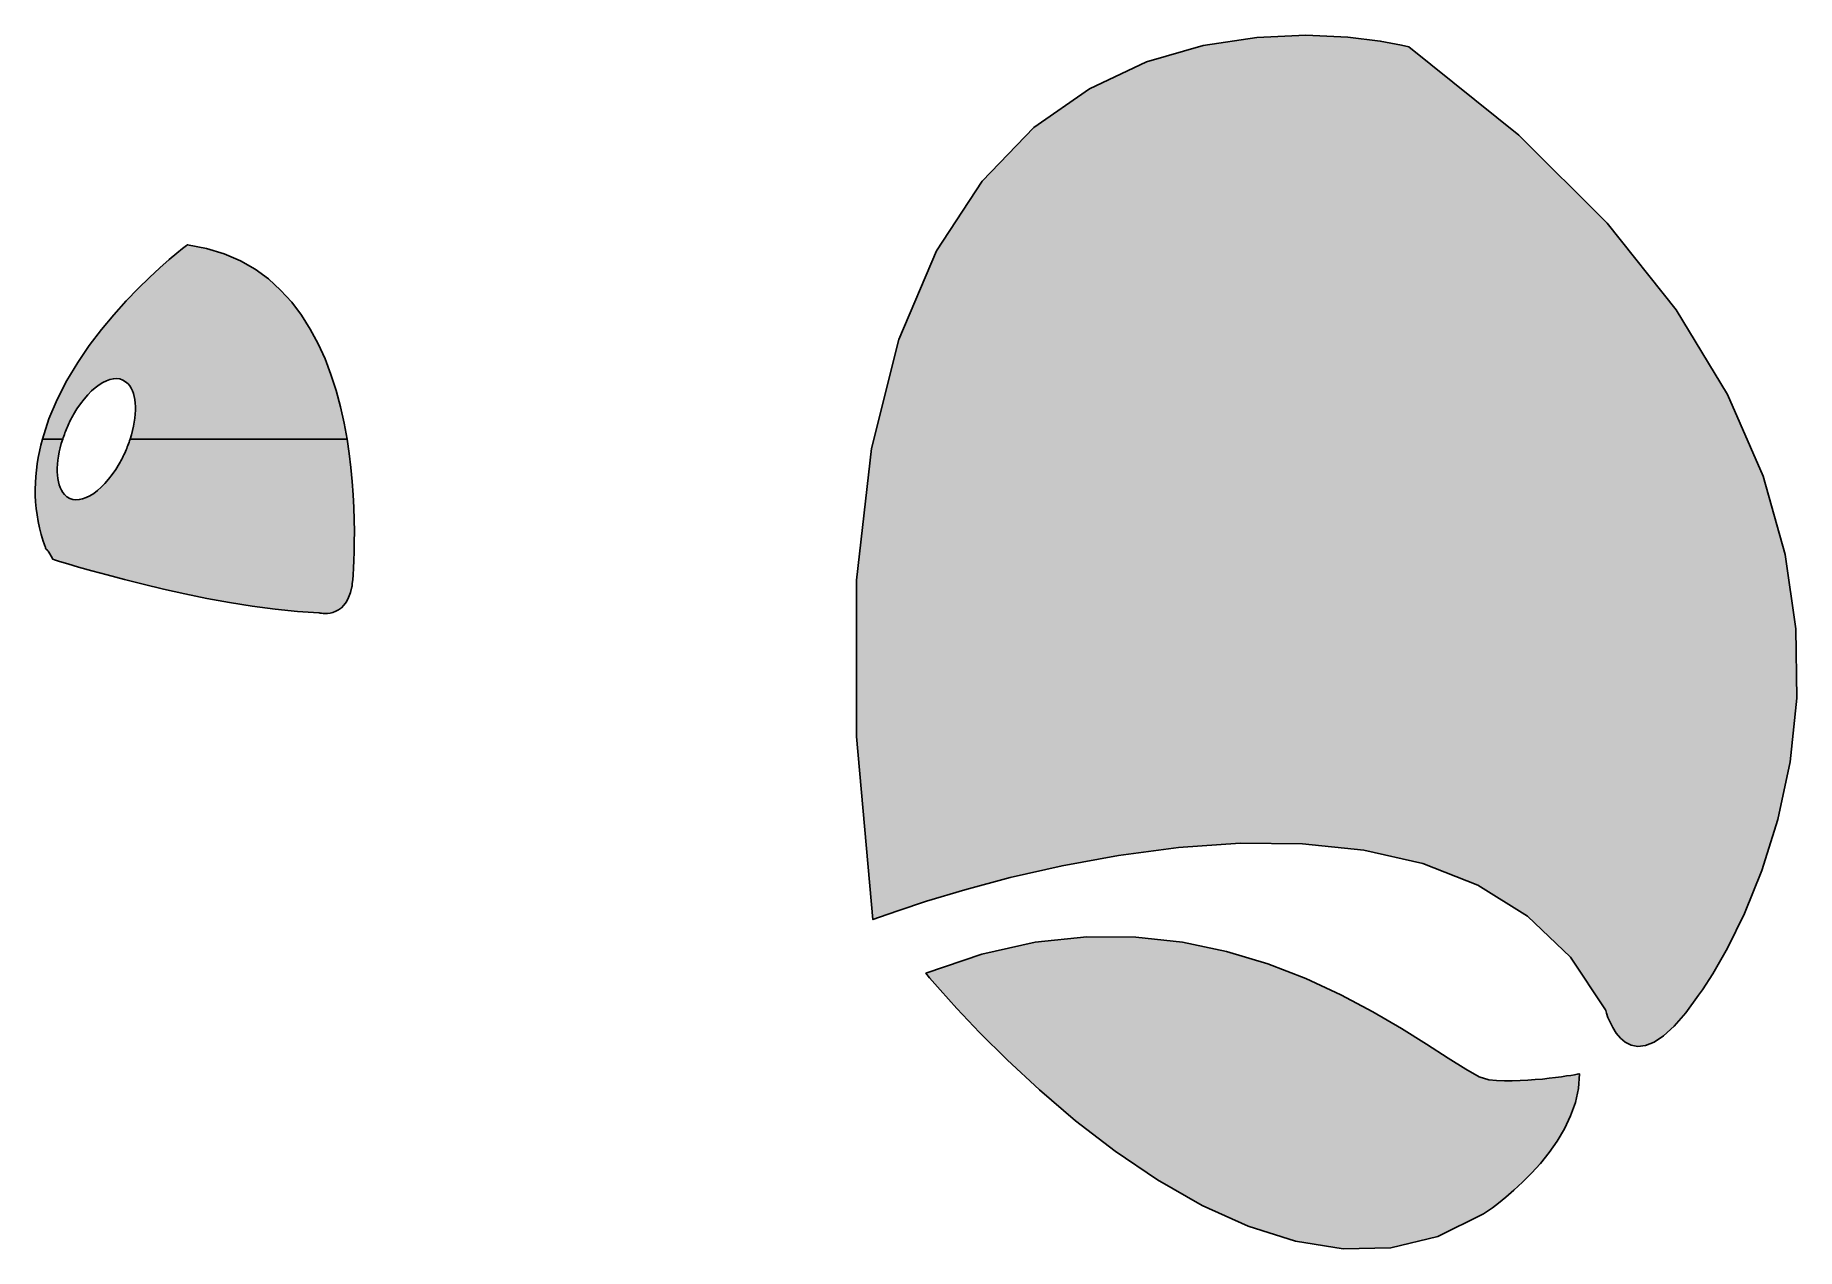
# Model space of a CAD drawing. Extents: x 23.6 to 35.2, y 98.2 to 106.2.
import ezdxf

# ---------------------------------------------------------------- set-up
doc = ezdxf.new("R2010")
doc.units = 0
doc.header["$MEASUREMENT"] = 0
doc.layers.add('_U_30EC_U_30A4_U_30E4_U_30', color=7, linetype='CONTINUOUS')

msp = doc.modelspace()

# ---------------------------------------------------------------- hatches: boundary and pattern name
at = {"layer": '_U_30EC_U_30A4_U_30E4_U_30'}
h = msp.add_hatch(color=152, dxfattribs=at)
h.dxf.hatch_style = 2
h.paths.add_polyline_path([(33.928, 99.767), (33.93, 99.761), (33.935, 99.743), (33.944, 99.716), (33.958, 99.684), (33.976, 99.649), (33.998, 99.613), (34.026, 99.58), (34.058, 99.553), (34.097, 99.534), (34.14, 99.525), (34.19, 99.531), (34.247, 99.553), (34.309, 99.594), (34.379, 99.658), (34.456, 99.746), (34.54, 99.863), (34.565, 99.898), (34.633, 100.003), (34.729, 100.172), (34.841, 100.4), (34.956, 100.683), (35.061, 101.017), (35.141, 101.396), (35.185, 101.816), (35.179, 102.272), (35.11, 102.761), (34.965, 103.276), (34.731, 103.814), (34.393, 104.37), (33.94, 104.94), (33.359, 105.518), (32.635, 106.1), (32.586, 106.111), (32.447, 106.137), (32.233, 106.163), (31.958, 106.176), (31.636, 106.162), (31.282, 106.108), (30.911, 106), (30.535, 105.824), (30.17, 105.568), (29.83, 105.216), (29.529, 104.757), (29.282, 104.175), (29.102, 103.458), (29.004, 102.592), (29.003, 101.563), (29.112, 100.359), (29.155, 100.375), (29.275, 100.418), (29.465, 100.48), (29.715, 100.555), (30.015, 100.636), (30.355, 100.714), (30.727, 100.782), (31.121, 100.834), (31.527, 100.862), (31.936, 100.858), (32.339, 100.816), (32.726, 100.728), (33.088, 100.586), (33.415, 100.383), (33.698, 100.113)])
h = msp.add_hatch(color=152, dxfattribs=at)
h.dxf.hatch_style = 2
h.paths.add_polyline_path([(23.785, 103.519), (23.788, 103.529), (23.792, 103.54), (23.796, 103.55), (23.799, 103.56), (23.803, 103.57), (23.808, 103.581), (23.812, 103.591), (23.816, 103.601), (23.821, 103.611), (23.825, 103.622), (23.83, 103.632), (23.835, 103.642), (23.841, 103.652), (23.846, 103.662), (23.851, 103.672), (23.857, 103.682), (23.879, 103.718), (23.902, 103.752), (23.926, 103.783), (23.95, 103.811), (23.975, 103.836), (23.999, 103.857), (24.024, 103.876), (24.049, 103.891), (24.073, 103.903), (24.096, 103.912), (24.119, 103.917), (24.141, 103.918), (24.161, 103.915), (24.181, 103.908), (24.199, 103.897), (24.215, 103.883), (24.226, 103.869), (24.235, 103.854), (24.243, 103.838), (24.25, 103.82), (24.255, 103.8), (24.259, 103.779), (24.262, 103.757), (24.263, 103.734), (24.263, 103.709), (24.262, 103.684), (24.259, 103.658), (24.256, 103.631), (24.251, 103.604), (24.244, 103.576), (24.237, 103.548), (24.228, 103.519), (24.317, 103.519), (24.406, 103.519), (24.496, 103.519), (24.585, 103.519), (24.674, 103.519), (24.763, 103.519), (24.852, 103.519), (24.941, 103.519), (25.031, 103.519), (25.12, 103.519), (25.209, 103.519), (25.298, 103.519), (25.387, 103.519), (25.476, 103.519), (25.565, 103.519), (25.655, 103.519), (25.635, 103.625), (25.611, 103.732), (25.583, 103.839), (25.549, 103.944), (25.51, 104.047), (25.465, 104.147), (25.413, 104.243), (25.356, 104.334), (25.291, 104.42), (25.218, 104.5), (25.138, 104.573), (25.05, 104.637), (24.953, 104.693), (24.847, 104.739), (24.731, 104.774), (24.606, 104.798), (24.598, 104.792), (24.573, 104.773), (24.535, 104.742), (24.485, 104.7), (24.424, 104.647), (24.356, 104.583), (24.281, 104.511), (24.203, 104.429), (24.121, 104.338), (24.04, 104.24), (23.96, 104.135), (23.884, 104.023), (23.813, 103.904), (23.749, 103.781), (23.695, 103.652), (23.652, 103.519), (23.66, 103.519), (23.668, 103.519), (23.677, 103.519), (23.685, 103.519), (23.693, 103.519), (23.702, 103.519), (23.71, 103.519), (23.718, 103.519), (23.727, 103.519), (23.735, 103.519), (23.743, 103.519), (23.752, 103.519), (23.76, 103.519), (23.768, 103.519), (23.777, 103.519)])
h = msp.add_hatch(color=152, dxfattribs=at)
h.dxf.hatch_style = 2
h.paths.add_polyline_path([(24.157, 103.357), (24.135, 103.32), (24.111, 103.286), (24.087, 103.256), (24.063, 103.228), (24.038, 103.203), (24.013, 103.181), (23.989, 103.162), (23.964, 103.147), (23.94, 103.135), (23.916, 103.126), (23.894, 103.122), (23.872, 103.121), (23.851, 103.123), (23.831, 103.13), (23.813, 103.141), (23.797, 103.155), (23.786, 103.169), (23.777, 103.184), (23.769, 103.201), (23.762, 103.219), (23.757, 103.239), (23.753, 103.26), (23.751, 103.282), (23.749, 103.305), (23.749, 103.329), (23.751, 103.355), (23.753, 103.381), (23.757, 103.407), (23.762, 103.435), (23.769, 103.463), (23.776, 103.491), (23.785, 103.519), (23.777, 103.519), (23.768, 103.519), (23.76, 103.519), (23.752, 103.519), (23.743, 103.519), (23.735, 103.519), (23.727, 103.519), (23.718, 103.519), (23.71, 103.519), (23.702, 103.519), (23.693, 103.519), (23.685, 103.519), (23.677, 103.519), (23.668, 103.519), (23.66, 103.519), (23.652, 103.519), (23.641, 103.479), (23.632, 103.439), (23.624, 103.398), (23.617, 103.357), (23.612, 103.316), (23.608, 103.274), (23.606, 103.233), (23.605, 103.191), (23.605, 103.149), (23.607, 103.106), (23.611, 103.064), (23.617, 103.021), (23.624, 102.978), (23.633, 102.935), (23.644, 102.892), (23.657, 102.849), (23.663, 102.831), (23.668, 102.818), (23.671, 102.808), (23.673, 102.802), (23.675, 102.798), (23.676, 102.796), (23.677, 102.794), (23.679, 102.794), (23.68, 102.793), (23.682, 102.791), (23.685, 102.788), (23.689, 102.783), (23.694, 102.776), (23.701, 102.764), (23.71, 102.749), (23.72, 102.729), (23.732, 102.726), (23.765, 102.715), (23.818, 102.699), (23.889, 102.678), (23.976, 102.654), (24.077, 102.626), (24.191, 102.596), (24.315, 102.565), (24.448, 102.533), (24.588, 102.502), (24.733, 102.472), (24.882, 102.445), (25.031, 102.421), (25.181, 102.401), (25.328, 102.386), (25.47, 102.377), (25.472, 102.376), (25.478, 102.375), (25.486, 102.374), (25.498, 102.372), (25.511, 102.372), (25.527, 102.373), (25.544, 102.375), (25.562, 102.38), (25.58, 102.387), (25.598, 102.397), (25.617, 102.41), (25.634, 102.428), (25.65, 102.45), (25.665, 102.477), (25.677, 102.51), (25.687, 102.548), (25.688, 102.553), (25.689, 102.569), (25.692, 102.594), (25.694, 102.628), (25.697, 102.671), (25.699, 102.722), (25.701, 102.779), (25.702, 102.843), (25.703, 102.913), (25.702, 102.989), (25.699, 103.069), (25.695, 103.153), (25.689, 103.241), (25.68, 103.332), (25.669, 103.425), (25.655, 103.519), (25.565, 103.519), (25.476, 103.519), (25.387, 103.519), (25.298, 103.519), (25.209, 103.519), (25.12, 103.519), (25.031, 103.519), (24.941, 103.519), (24.852, 103.519), (24.763, 103.519), (24.674, 103.519), (24.585, 103.519), (24.496, 103.519), (24.406, 103.519), (24.317, 103.519), (24.228, 103.519), (24.225, 103.509), (24.221, 103.499), (24.218, 103.488), (24.214, 103.478), (24.21, 103.468), (24.206, 103.458), (24.202, 103.448), (24.197, 103.437), (24.193, 103.427), (24.188, 103.417), (24.183, 103.407), (24.178, 103.397), (24.173, 103.387), (24.168, 103.377), (24.163, 103.367)])
h = msp.add_hatch(color=152, dxfattribs=at)
h.dxf.hatch_style = 2
h.paths.add_polyline_path([(33.126, 98.424), (33.133, 98.428), (33.153, 98.442), (33.184, 98.464), (33.224, 98.495), (33.272, 98.533), (33.325, 98.579), (33.382, 98.632), (33.441, 98.691), (33.5, 98.756), (33.557, 98.827), (33.61, 98.903), (33.658, 98.983), (33.698, 99.068), (33.73, 99.157), (33.75, 99.249), (33.757, 99.344), (33.753, 99.344), (33.742, 99.342), (33.725, 99.339), (33.701, 99.335), (33.672, 99.331), (33.638, 99.326), (33.6, 99.321), (33.558, 99.316), (33.514, 99.311), (33.466, 99.307), (33.417, 99.304), (33.366, 99.301), (33.315, 99.3), (33.263, 99.3), (33.212, 99.302), (33.162, 99.305), (33.098, 99.326), (33.009, 99.376), (32.893, 99.449), (32.752, 99.54), (32.587, 99.643), (32.399, 99.753), (32.189, 99.864), (31.958, 99.971), (31.707, 100.068), (31.436, 100.149), (31.147, 100.21), (30.841, 100.244), (30.518, 100.247), (30.179, 100.211), (29.827, 100.133), (29.46, 100.006), (29.484, 99.977), (29.553, 99.897), (29.664, 99.774), (29.812, 99.617), (29.994, 99.436), (30.206, 99.239), (30.444, 99.036), (30.704, 98.836), (30.982, 98.648), (31.276, 98.48), (31.579, 98.343), (31.89, 98.245), (32.204, 98.194), (32.517, 98.201), (32.826, 98.275)])

# ---------------------------------------------------------------- linework, layer by layer
for points in [[(33.928, 99.767), (33.93, 99.761), (33.935, 99.743), (33.944, 99.716), (33.958, 99.684), (33.976, 99.649), (33.998, 99.613), (34.026, 99.58), (34.058, 99.553), (34.097, 99.534), (34.14, 99.525), (34.19, 99.531), (34.247, 99.553), (34.309, 99.594), (34.379, 99.658), (34.456, 99.746), (34.54, 99.863), (34.565, 99.898), (34.633, 100.003), (34.729, 100.172), (34.841, 100.4), (34.956, 100.683), (35.061, 101.017), (35.141, 101.396), (35.185, 101.816), (35.179, 102.272), (35.11, 102.761), (34.965, 103.276), (34.731, 103.814), (34.393, 104.37), (33.94, 104.94), (33.359, 105.518), (32.635, 106.1), (32.586, 106.111), (32.447, 106.137), (32.233, 106.163), (31.958, 106.176), (31.636, 106.162), (31.282, 106.108), (30.911, 106), (30.535, 105.824), (30.17, 105.568), (29.83, 105.216), (29.529, 104.757), (29.282, 104.175), (29.102, 103.458), (29.004, 102.592), (29.003, 101.563), (29.112, 100.359), (29.155, 100.375), (29.275, 100.418), (29.465, 100.48), (29.715, 100.555), (30.015, 100.636), (30.355, 100.714), (30.727, 100.782), (31.121, 100.834), (31.527, 100.862), (31.936, 100.858), (32.339, 100.816), (32.726, 100.728), (33.088, 100.586), (33.415, 100.383), (33.698, 100.113), (33.928, 99.767), (33.928, 99.767)], [(23.785, 103.519), (23.788, 103.529), (23.792, 103.54), (23.796, 103.55), (23.799, 103.56), (23.803, 103.57), (23.808, 103.581), (23.812, 103.591), (23.816, 103.601), (23.821, 103.611), (23.825, 103.622), (23.83, 103.632), (23.835, 103.642), (23.841, 103.652), (23.846, 103.662), (23.851, 103.672), (23.857, 103.682), (23.879, 103.718), (23.902, 103.752), (23.926, 103.783), (23.95, 103.811), (23.975, 103.836), (23.999, 103.857), (24.024, 103.876), (24.049, 103.891), (24.073, 103.903), (24.096, 103.912), (24.119, 103.917), (24.141, 103.918), (24.161, 103.915), (24.181, 103.908), (24.199, 103.897), (24.215, 103.883), (24.226, 103.869), (24.235, 103.854), (24.243, 103.838), (24.25, 103.82), (24.255, 103.8), (24.259, 103.779), (24.262, 103.757), (24.263, 103.734), (24.263, 103.709), (24.262, 103.684), (24.259, 103.658), (24.256, 103.631), (24.251, 103.604), (24.244, 103.576), (24.237, 103.548), (24.228, 103.519), (24.317, 103.519), (24.406, 103.519), (24.496, 103.519), (24.585, 103.519), (24.674, 103.519), (24.763, 103.519), (24.852, 103.519), (24.941, 103.519), (25.031, 103.519), (25.12, 103.519), (25.209, 103.519), (25.298, 103.519), (25.387, 103.519), (25.476, 103.519), (25.565, 103.519), (25.655, 103.519), (25.635, 103.625), (25.611, 103.732), (25.583, 103.839), (25.549, 103.944), (25.51, 104.047), (25.465, 104.147), (25.413, 104.243), (25.356, 104.334), (25.291, 104.42), (25.218, 104.5), (25.138, 104.573), (25.05, 104.637), (24.953, 104.693), (24.847, 104.739), (24.731, 104.774), (24.606, 104.798), (24.598, 104.792), (24.573, 104.773), (24.535, 104.742), (24.485, 104.7), (24.424, 104.647), (24.356, 104.583), (24.281, 104.511), (24.203, 104.429), (24.121, 104.338), (24.04, 104.24), (23.96, 104.135), (23.884, 104.023), (23.813, 103.904), (23.749, 103.781), (23.695, 103.652), (23.652, 103.519), (23.66, 103.519), (23.668, 103.519), (23.677, 103.519), (23.685, 103.519), (23.693, 103.519), (23.702, 103.519), (23.71, 103.519), (23.718, 103.519), (23.727, 103.519), (23.735, 103.519), (23.743, 103.519), (23.752, 103.519), (23.76, 103.519), (23.768, 103.519), (23.777, 103.519), (23.785, 103.519), (23.785, 103.519)], [(24.157, 103.357), (24.135, 103.32), (24.111, 103.286), (24.087, 103.256), (24.063, 103.228), (24.038, 103.203), (24.013, 103.181), (23.989, 103.162), (23.964, 103.147), (23.94, 103.135), (23.916, 103.126), (23.894, 103.122), (23.872, 103.121), (23.851, 103.123), (23.831, 103.13), (23.813, 103.141), (23.797, 103.155), (23.786, 103.169), (23.777, 103.184), (23.769, 103.201), (23.762, 103.219), (23.757, 103.239), (23.753, 103.26), (23.751, 103.282), (23.749, 103.305), (23.749, 103.329), (23.751, 103.355), (23.753, 103.381), (23.757, 103.407), (23.762, 103.435), (23.769, 103.463), (23.776, 103.491), (23.785, 103.519), (23.777, 103.519), (23.768, 103.519), (23.76, 103.519), (23.752, 103.519), (23.743, 103.519), (23.735, 103.519), (23.727, 103.519), (23.718, 103.519), (23.71, 103.519), (23.702, 103.519), (23.693, 103.519), (23.685, 103.519), (23.677, 103.519), (23.668, 103.519), (23.66, 103.519), (23.652, 103.519), (23.641, 103.479), (23.632, 103.439), (23.624, 103.398), (23.617, 103.357), (23.612, 103.316), (23.608, 103.274), (23.606, 103.233), (23.605, 103.191), (23.605, 103.149), (23.607, 103.106), (23.611, 103.064), (23.617, 103.021), (23.624, 102.978), (23.633, 102.935), (23.644, 102.892), (23.657, 102.849), (23.663, 102.831), (23.668, 102.818), (23.671, 102.808), (23.673, 102.802), (23.675, 102.798), (23.676, 102.796), (23.677, 102.794), (23.679, 102.794), (23.68, 102.793), (23.682, 102.791), (23.685, 102.788), (23.689, 102.783), (23.694, 102.776), (23.701, 102.764), (23.71, 102.749), (23.72, 102.729), (23.732, 102.726), (23.765, 102.715), (23.818, 102.699), (23.889, 102.678), (23.976, 102.654), (24.077, 102.626), (24.191, 102.596), (24.315, 102.565), (24.448, 102.533), (24.588, 102.502), (24.733, 102.472), (24.882, 102.445), (25.031, 102.421), (25.181, 102.401), (25.328, 102.386), (25.47, 102.377), (25.472, 102.376), (25.478, 102.375), (25.486, 102.374), (25.498, 102.372), (25.511, 102.372), (25.527, 102.373), (25.544, 102.375), (25.562, 102.38), (25.58, 102.387), (25.598, 102.397), (25.617, 102.41), (25.634, 102.428), (25.65, 102.45), (25.665, 102.477), (25.677, 102.51), (25.687, 102.548), (25.688, 102.553), (25.689, 102.569), (25.692, 102.594), (25.694, 102.628), (25.697, 102.671), (25.699, 102.722), (25.701, 102.779), (25.702, 102.843), (25.703, 102.913), (25.702, 102.989), (25.699, 103.069), (25.695, 103.153), (25.689, 103.241), (25.68, 103.332), (25.669, 103.425), (25.655, 103.519), (25.565, 103.519), (25.476, 103.519), (25.387, 103.519), (25.298, 103.519), (25.209, 103.519), (25.12, 103.519), (25.031, 103.519), (24.941, 103.519), (24.852, 103.519), (24.763, 103.519), (24.674, 103.519), (24.585, 103.519), (24.496, 103.519), (24.406, 103.519), (24.317, 103.519), (24.228, 103.519), (24.225, 103.509), (24.221, 103.499), (24.218, 103.488), (24.214, 103.478), (24.21, 103.468), (24.206, 103.458), (24.202, 103.448), (24.197, 103.437), (24.193, 103.427), (24.188, 103.417), (24.183, 103.407), (24.178, 103.397), (24.173, 103.387), (24.168, 103.377), (24.163, 103.367), (24.157, 103.357), (24.157, 103.357)], [(33.126, 98.424), (33.133, 98.428), (33.153, 98.442), (33.184, 98.464), (33.224, 98.495), (33.272, 98.533), (33.325, 98.579), (33.382, 98.632), (33.441, 98.691), (33.5, 98.756), (33.557, 98.827), (33.61, 98.903), (33.658, 98.983), (33.698, 99.068), (33.73, 99.157), (33.75, 99.249), (33.757, 99.344), (33.753, 99.344), (33.742, 99.342), (33.725, 99.339), (33.701, 99.335), (33.672, 99.331), (33.638, 99.326), (33.6, 99.321), (33.558, 99.316), (33.514, 99.311), (33.466, 99.307), (33.417, 99.304), (33.366, 99.301), (33.315, 99.3), (33.263, 99.3), (33.212, 99.302), (33.162, 99.305), (33.098, 99.326), (33.009, 99.376), (32.893, 99.449), (32.752, 99.54), (32.587, 99.643), (32.399, 99.753), (32.189, 99.864), (31.958, 99.971), (31.707, 100.068), (31.436, 100.149), (31.147, 100.21), (30.841, 100.244), (30.518, 100.247), (30.179, 100.211), (29.827, 100.133), (29.46, 100.006), (29.484, 99.977), (29.553, 99.897), (29.664, 99.774), (29.812, 99.617), (29.994, 99.436), (30.206, 99.239), (30.444, 99.036), (30.704, 98.836), (30.982, 98.648), (31.276, 98.48), (31.579, 98.343), (31.89, 98.245), (32.204, 98.194), (32.517, 98.201), (32.826, 98.275), (33.126, 98.424), (33.126, 98.424)]]:
    msp.add_lwpolyline(points, dxfattribs=at)

doc.saveas('drawing.dxf')
